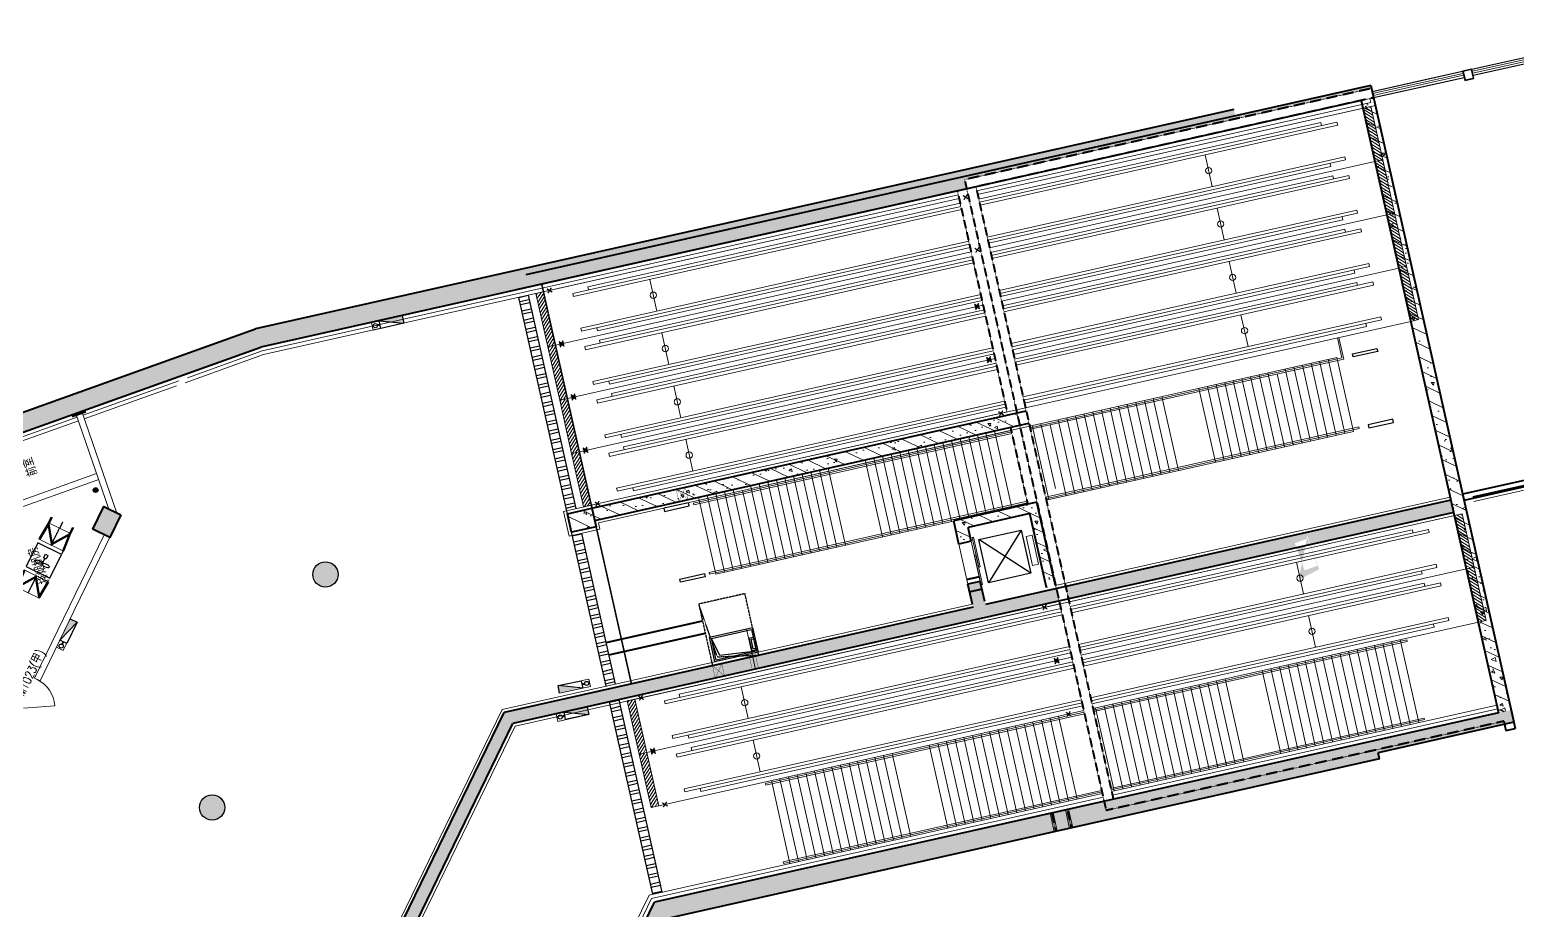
# Model space of a CAD drawing. Header units: millimetres. Extents: x 395197 to 699875, y 745 to 708816.
# Drawn here: x 479345 to 526425, y 439376 to 467256 of the extents above; entities that cross this region are included whole.
import ezdxf
from ezdxf.enums import TextEntityAlignment as Align

# ---------------------------------------------------------------- set-up
doc = ezdxf.new("R2010")
doc.units = ezdxf.units.MM
for name, pattern in [('_DASH', [0.6, 0.4, -0.2]), ('CENTER', [2, 1.25, -0.25, 0.25, -0.25]), ('CONTINOUS', [0]), ('DASH', [0.35, 0.25, -0.1]), ('DIVIDE', [31.75, 12.7, -6.35, 0, -6.35, 0, -6.35])]:
    doc.linetypes.add(name, pattern=pattern)
for name, color, linetype in [('0-GPS', 36, 'Continuous'), ('1STAIR', 2, 'Continuous'), ('EQUIP_地漏', 2, 'Continuous'), ('GPS18.10.12', 3, 'Continuous'), ('PIPE-消防', 1, 'Continuous'), ('R2 柱子调整', 2, 'Continuous'), ('TEXT_消防', 1, 'Continuous'), ('尺寸标注层', 4, 'Continuous'), ('挡烟', 5, 'DIVIDE'), ('粗实线层', 7, 'Continuous'), ('结构外墙', 4, 'Continuous')]:
    doc.layers.add(name, color=color, linetype=linetype)
for name, color, linetype, lineweight in [('COLUMN', 9, 'Continuous', 13), ('GPS2020.1.6', 2, 'Continuous', 9), ('HK-大系统-2D边线', 1, 'Continuous', 50), ('HK-大系统-圆风管中线', 5, 'CENTER', 25), ('HK-大系统-方风管中线', 5, 'CENTER', 25), ('HK-大系统-法兰', 7, 'Continuous', 18), ('HK-大系统设备', 5, 'Continuous', 30), ('Level 44', 7, 'Continuous', 0), ('SPACE', 7, 'Continuous', 9), ('STAIR', 2, 'Continuous', 9), ('WALL', 6, 'Continuous', 20), ('WINDOW', 252, 'Continuous', 9), ('地墙', 4, 'Continuous', 40), ('填充', 252, 'Continuous', 9), ('建筑底图', 8, 'Continuous', 13), ('梁板柱', 5, 'Continuous', 9), ('看线', 8, 'Continuous', 9), ('离壁墙', 185, 'Continuous', 9), ('门号', 2, 'Continuous', 20)]:
    doc.layers.add(name, color=color, linetype=linetype, lineweight=lineweight)
doc.styles.add('_HZTXT', font='txt1.shx', dxfattribs={"width": 0.7, "bigfont": 'HZTXT.shx'})
pattern_1 = [(154.58894, (490777.5, 322062.2), (-160.9161, -338.7197), []), (159.58894, (490777.5, 322062.2), (-272.033, 1045.1785), [112.5, -1237.5]), (104.5889, (490777.5, 322062.2), (-993.207, -574.362), [90, -990]), (210.0403, (490754.8, 322149.3), (-1265.2394, 470.8176), [95.61, -1051.713]), (155.7731, (490494.9, 321961.6), (-302.812, 1591.448), [168.75, -1856.25]), (206.2245, (490469.6, 322094.2), (-1846.653, 830.962), [143.415, -1577.57]), (100.7731, (490494.9, 321961.6), (-1846.654, 830.96), [135, -1485]), (130.58894, (490515.2, 322128.1), (268.787, 1046.018), [112.5, -1237.5]), (75.5889, (490515.2, 322128.1), (-1147.134, -20.832), [90, -990]), (181.0403, (490537.6, 322215.2), (-878.3464, 1025.1866), [95.61, -1051.713]), (147.08894, (490777.5, 322062.2), (-476.5553, -150.2297), [0, -978, 0, -1005, 0, -993.75]), (117.08894, (490777.5, 322062.2), (-689.6749, 173.414), [0, -573, 0, -955.5, 0, -378.75]), (77.08894, (490889.65, 321747.06), (-236.5875, 765.7319), [0, -375, 0, -1170, 0, -1552.5]), (67.08894, (490939.94, 321605.74), (-434.7536, 773.8057), [0, -487.5, 0, -777, 0, -1102.5])]
pattern_2 = [(154.58894, (490777.5, 322062.2), (-160.9161, -338.7197), []), (159.58894, (490777.5, 322062.2), (-272.033, 1045.1785), [112.5, -1237.5]), (104.5889, (490777.5, 322062.2), (-993.207, -574.362), [90, -990]), (210.0403, (490754.8, 322149.3), (-1265.2394, 470.8176), [95.61, -1051.713]), (155.7731, (490494.9, 321961.6), (-302.812, 1591.448), [168.75, -1856.25]), (206.2245, (490469.6, 322094.2), (-1846.653, 830.962), [143.415, -1577.57]), (100.7731, (490494.9, 321961.6), (-1846.654, 830.96), [135, -1485]), (130.58894, (490515.2, 322128.1), (268.787, 1046.018), [112.5, -1237.5]), (75.5889, (490515.2, 322128.1), (-1147.134, -20.832), [90, -990]), (181.0403, (490537.6, 322215.2), (-878.3464, 1025.1866), [95.61, -1051.713]), (147.08894, (490777.5, 322062.2), (-476.5553, -150.2297), [0, -978, 0, -1005, 0, -993.75]), (117.08894, (490777.5, 322062.2), (-689.6749, 173.414), [0, -573, 0, -955.5, 0, -378.75]), (77.08894, (490889.65, 321747.06), (-236.5875, 765.7319), [0, -375, 0, -1170, 0, -1552.5]), (67.08894, (490939.94, 321605.74), (-434.7536, 773.8057), [0, -487.5, 0, -777, 0, -1102.5])]

# ---------------------------------------------------------------- blocks, each defined once
blk = doc.blocks.new('A$C63B34347')
at = {"layer": '粗实线层'}
for points in [[(-150, -12), (150, -12), (150, 288), (-150, 288)], [(-138, 0), (138, 0), (138, 276), (-138, 276)]]:
    blk.add_lwpolyline(points, close=True, dxfattribs=at)
blk = doc.blocks.new('单栓')
blk.add_line((2940463, -1232526), (2940463, -1232286))
at = {"layer": 'PIPE-消防', "const_width": 60}
blk.add_lwpolyline([(2941298, -1232406), (2941213, -1232406)], dxfattribs=at)
at = {"layer": 'TEXT_消防'}
for p, q in [((2941213, -1232526), (2940463, -1232286)), ((2940463, -1232286), (2941213, -1232286)), ((2941213, -1232286), (2941213, -1232526))]:
    blk.add_line(p, q, dxfattribs=at)
at = {"layer": 'TEXT_消防', "linetype": 'Continuous'}
blk.add_circle((2941363, -1232406), 65, dxfattribs=at)
at = {"layer": 'TEXT_消防'}
blk.add_solid([(2940463, -1232526), (2940463, -1232286), (2941213, -1232526)], dxfattribs=at)
at = {"layer": '建筑底图'}
blk.add_lwpolyline([(2940463, -1232286), (2941463, -1232286), (2941463, -1232526), (2940463, -1232526)], close=True, dxfattribs=at)
blk = doc.blocks.new('A$C313A33C1')
at = {"layer": '0-GPS', "linetype": 'DASH', "extrusion": (2.15083e-15, 2.84398e-05, 1), "elevation": 0}
blk.add_lwpolyline([(2547, -2181), (2728, -692), (743, -450), (562, -1939), (2547, -2181)], close=True, dxfattribs=at)
at = {"layer": '0-GPS', "linetype": 'DASH', "elevation": 0}
blk.add_lwpolyline([(562, -1939), (946, -688), (2728, -692)], dxfattribs=at)
at = {"layer": 'GPS18.10.12', "color": 8, "linetype": 'ByBlock', "extrusion": (2.84398e-05, -2.15083e-15, 1), "elevation": -34}
blk.add_lwpolyline([(1455, -2048), (661, -1951), (830, -561), (1624, -658)], close=True, dxfattribs=at)
at = {"layer": 'GPS18.10.12', "ltscale": 0.5, "extrusion": (2.84398e-05, -2.15083e-15, 1), "elevation": -34}
blk.add_lwpolyline([(1411, -1995), (716, -1911), (873, -620), (1568, -705)], close=True, dxfattribs=at)
at = {"layer": 'GPS18.10.12', "ltscale": 0.5, "extrusion": (2.84398e-05, -2.15083e-15, 1), "elevation": -101}
blk.add_lwpolyline([(716, -1911), (974, -773), (1567, -711)], dxfattribs=at)
at = {"layer": 'GPS18.10.12', "linetype": 'ByBlock', "extrusion": (2.84398e-05, -2.15083e-15, 1), "elevation": -101}
for points in [[(750, -1916), (766, -1787), (1179, -1837), (1163, -1966)], [(800, -1922), (810, -1842), (1123, -1881), (1113, -1960)]]:
    blk.add_lwpolyline(points, dxfattribs=at)
blk = doc.blocks.new('Tydf.9F818F17-732A-4EE1-BBDE-735CF66BF23')
at = {"layer": 'HK-大系统-2D边线'}
for p, q in [((0, 700), (50, 700)), ((50, 700), (950, 625)), ((50, 0), (950, 625)), ((950, 625), (1000, 625)), ((0, -700), (50, -700)), ((50, 0), (950, -625)), ((50, -700), (950, -625)), ((950, -625), (1000, -625))]:
    blk.add_line(p, q, dxfattribs=at)
at = {"layer": 'HK-大系统-法兰'}
for p, q in [((0, -720), (0, 720)), ((1000, 645), (1000, -645))]:
    blk.add_line(p, q, dxfattribs=at)
blk = doc.blocks.new('Tydf.EA106006-EED9-4E07-BFA4-CF66EDEA599A')
at = {"layer": 'HK-大系统-2D边线'}
for p, q in [((-950, 625), (-1000, 625)), ((-50, 700), (-950, 625)), ((-50, 0), (-950, 625)), ((-50, 0), (-950, -625)), ((0, 700), (-50, 700)), ((-950, -625), (-1000, -625)), ((-50, -700), (-950, -625)), ((0, -700), (-50, -700))]:
    blk.add_line(p, q, dxfattribs=at)
at = {"layer": 'HK-大系统-法兰'}
for p, q in [((-1000, -645), (-1000, 645)), ((0, 720), (0, -720))]:
    blk.add_line(p, q, dxfattribs=at)
blk = doc.blocks.new('$TwtSys$00000141')
for p, q in [((-188, 8), (-104, 92)), ((-188, 8), (-104, 92)), ((-181, -35), (-59, 87)), ((-181, -35), (-59, 87)), ((-160, -66), (-28, 66)), ((-160, -66), (-28, 66)), ((-126, -87), (-6, 33)), ((-126, -87), (-6, 33)), ((-83, -92), (-2, -11)), ((-83, -92), (-2, -11))]:
    blk.add_line(p, q)
blk.add_circle((-94, 0), 94)
blk.add_circle((-94, 0), 94)
blk = doc.blocks.new('$DorLib2D$00000228')
at = {"color": 0}
blk.add_line((0.5, 0), (0, 0.866), dxfattribs=at)
blk.add_arc((0.5, 0), 1, 120, 180, dxfattribs=at)

msp = doc.modelspace()

# ---------------------------------------------------------------- hatches: boundary and pattern name
at = {"layer": '0-GPS'}
h = msp.add_hatch(dxfattribs=at)
h.set_pattern_fill('ANSI32', color=256, scale=800, angle=-63.8176, style=0)
h.set_pattern_definition([(192.6423276, (2307976.9, -6297216.72), (65.659244, -292.726602), []), (192.6423276, (2307857.43, -6297141.03), (65.659244, -292.726602), [])])
h.paths.add_polyline_path([(497988, 446044), (497695, 445979), (499063, 439881), (499355, 439947)])
h.paths.add_polyline_path([(496338, 452029), (496631, 452095), (495116, 458847), (494823, 458782)])
h.paths.add_polyline_path([(496806, 451314), (496513, 451248), (497586, 446467), (497878, 446532)])
at = {"layer": 'COLUMN', "linetype": 'ByBlock'}
msp.add_hatch(color=256, dxfattribs=at).paths.add_polyline_path([(482226, 451893), (481875, 451174), (481336, 451438), (481687, 452157)])
h = msp.add_hatch(color=256, dxfattribs=at)
edge = h.paths.add_edge_path()
edge.add_arc((488703, 450009), 400, 15.6114, 375.6114)
h = msp.add_hatch(color=256, dxfattribs=at)
edge = h.paths.add_edge_path()
edge.add_arc((485117, 442631), 400, 15.6114, 375.6114)
at = {"layer": 'STAIR'}
h = msp.add_hatch(dxfattribs=at)
h.set_pattern_fill('ANSI31', color=256, scale=25, angle=-167.3577, style=0)
h.set_pattern_definition([(327.6422883, (-5386308.98, -6027063.97), (-42.4817759, -67.04990186), [])])
h.paths.add_polyline_path([(521542, 464774), (521786, 464829), (522165, 463141), (521921, 463086)])
h = msp.add_hatch(dxfattribs=at)
h.set_pattern_fill('ANSI31', color=256, scale=25, angle=-167.3577, style=0)
h.set_pattern_definition([(327.6422883, (-5385930.35, -6028752.026), (-42.4817759, -67.04990186), [])])
h.paths.add_polyline_path([(521921, 463086), (522165, 463141), (522543, 461453), (522299, 461398)])
h = msp.add_hatch(dxfattribs=at)
h.set_pattern_fill('ANSI31', color=256, scale=25, angle=-167.3577, style=0)
h.set_pattern_definition([(327.6422883, (-5385551.71, -6030440.08), (-42.4817759, -67.04990186), [])])
h.paths.add_polyline_path([(522299, 461398), (522543, 461453), (522922, 459765), (522678, 459710)])
h = msp.add_hatch(dxfattribs=at)
h.set_pattern_fill('ANSI31', color=256, scale=25, angle=-167.3577, style=0)
h.set_pattern_definition([(327.6422883, (-5385173.08, -6032128.14), (-42.4817759, -67.04990186), [])])
h.paths.add_polyline_path([(522678, 459710), (522922, 459765), (523301, 458077), (523057, 458022)])
h = msp.add_hatch(dxfattribs=at)
h.set_pattern_fill('ANSI31', color=256, scale=25, angle=-167.3577, style=0)
h.set_pattern_definition([(237.6423276, (8610228.946, -2887613.67), (67.04993104, -42.4817299), [])])
h.paths.add_polyline_path([(495604, 458956), (495360, 458902), (495739, 457213), (495983, 457268)])
h = msp.add_hatch(dxfattribs=at)
h.set_pattern_fill('ANSI31', color=256, scale=25, angle=-167.3577, style=0)
h.set_pattern_definition([(237.6423276, (8610607.58, -2889301.725), (67.04993104, -42.4817299), [])])
h.paths.add_polyline_path([(495983, 457268), (495739, 457213), (496117, 455525), (496361, 455580)])
h = msp.add_hatch(dxfattribs=at)
h.set_pattern_fill('ANSI31', color=256, scale=25, angle=-167.3577, style=0)
h.set_pattern_definition([(237.6423276, (8610986.216, -2890989.78), (67.04993104, -42.4817299), [])])
h.paths.add_polyline_path([(496361, 455580), (496117, 455525), (496496, 453837), (496740, 453892)])
h = msp.add_hatch(dxfattribs=at)
h.set_pattern_fill('ANSI31', color=256, scale=25, angle=-167.3577, style=0)
h.set_pattern_definition([(237.6423276, (8611364.85, -2892677.84), (67.04993104, -42.4817299), [])])
h.paths.add_polyline_path([(496740, 453892), (496496, 453837), (496875, 452149), (497118, 452204)])
h = msp.add_hatch(dxfattribs=at)
h.set_pattern_fill('ANSI31', color=256, scale=25, angle=-167.3577, style=0)
h.set_pattern_definition([(327.6422883, (-5383415.734, -6039962.845), (-42.4817759, -67.04990186), [])])
h.paths.add_polyline_path([(524435, 451875), (524679, 451930), (525058, 450242), (524814, 450187)])
h = msp.add_hatch(dxfattribs=at)
h.set_pattern_fill('ANSI31', color=256, scale=25, angle=-167.3577, style=0)
h.set_pattern_definition([(327.6422883, (-5383037.1, -6041650.9), (-42.4817759, -67.04990186), [])])
h.paths.add_polyline_path([(524814, 450187), (525058, 450242), (525437, 448554), (525193, 448499)])
h = msp.add_hatch(dxfattribs=at)
h.set_pattern_fill('ANSI31', color=256, scale=25, angle=-167.3577, style=0)
h.set_pattern_definition([(237.6423276, (8613122.185, -2900512.55), (67.04993104, -42.4817299), [])])
h.paths.add_polyline_path([(498497, 446057), (498253, 446003), (498632, 444315), (498876, 444369)])
h = msp.add_hatch(dxfattribs=at)
h.set_pattern_fill('ANSI31', color=256, scale=25, angle=-167.3577, style=0)
h.set_pattern_definition([(237.6423276, (8613500.82, -2902200.6), (67.04993104, -42.4817299), [])])
h.paths.add_polyline_path([(498876, 444369), (498632, 444315), (499010, 442627), (499254, 442681)])
at = {"layer": '填充'}
h = msp.add_hatch(dxfattribs=at)
h.set_pattern_fill('钢筋混凝土', color=252, scale=150, angle=109.699, style=0)
h.set_pattern_definition(pattern_2)
h.paths.add_polyline_path([(486492, 457783), (475993, 454024), (476189, 453457), (486659, 457206), (508998, 462216), (508933, 462509), (521812, 465398), (521790, 465495), (517499, 464532), (517455, 464728)])
h.paths.add_polyline_path([(499743, 459307), (499427, 460189), (499017, 460042), (499333, 459160)], flags=25)
h = msp.add_hatch(dxfattribs=at)
h.set_pattern_fill('钢筋混凝土', color=252, scale=150, angle=109.699, style=0)
h.set_pattern_definition(pattern_1)
h.paths.add_polyline_path([(524348, 452265), (525836, 445630), (526227, 445717), (524738, 452352)])
h.paths.add_polyline_path([(524336, 452320), (524695, 452547), (521878, 465105), (521488, 465017)])
h = msp.add_hatch(dxfattribs=at)
h.set_pattern_fill('钢筋混凝土', color=252, scale=150, angle=109.699, style=0)
h.set_pattern_definition(pattern_1)
h.paths.add_polyline_path([(510677, 454733), (510589, 455123), (497140, 452107), (497228, 451716), (503952, 453225), (507314, 453979), (508996, 454356)])
h.paths.add_polyline_path([(496491, 451346), (497272, 451521), (497140, 452107), (497139, 452106), (496360, 451932)])
h = msp.add_hatch(dxfattribs=at)
h.set_pattern_fill('钢筋混凝土', color=252, scale=150, angle=109.699, style=0)
h.set_pattern_definition(pattern_2)
h.paths.add_polyline_path([(524414, 451972), (524326, 452362), (518228, 450994), (512130, 449626), (512217, 449236)])
edge = h.paths.add_edge_path()
edge.add_line((520104, 450286), (519795, 451146))
edge.add_line((519795, 451146), (519385, 451000))
edge.add_line((519385, 451000), (519694, 450139))
edge.add_line((519694, 450139), (520104, 450286))
edge.add_line((519781, 451229), (520158, 450176))
edge.add_line((520158, 450176), (519499, 449833))
h.paths.add_polyline_path([(485247, 427883), (485377, 427505), (486123, 427772), (494639, 445293), (511924, 449170), (511837, 449561), (509593, 449057), (509428, 449789), (509038, 449702), (509202, 448970), (494364, 445641), (485834, 428094), (484960, 427781)])
h.paths.add_polyline_path([(484812, 427303), (484682, 427681), (483549, 427276), (483680, 426898)])
h = msp.add_hatch(dxfattribs=at)
h.set_pattern_fill('钢筋混凝土', color=252, scale=150, angle=109.699, style=0)
h.set_pattern_definition(pattern_1)
h.paths.add_polyline_path([(508589, 451702), (508754, 450970), (509144, 451058), (509045, 451497), (510997, 451934), (511522, 449593), (511815, 449658), (511224, 452293)])
h = msp.add_hatch(dxfattribs=at)
h.set_pattern_fill('钢筋混凝土', color=252, scale=150, angle=109.699, style=0)
h.set_pattern_definition(pattern_2)
h.paths.add_polyline_path([(490278, 421453), (486083, 419951), (486279, 419384), (490711, 420971), (499531, 439115), (522066, 444170), (522023, 444365), (526022, 445262), (526000, 445360), (513412, 442537), (513347, 442829), (499117, 439637)])
h.paths.add_polyline_path([(513347, 442829), (513412, 442537), (526000, 445360), (526022, 445262), (526314, 445327), (526227, 445717)])

# ---------------------------------------------------------------- linework, layer by layer
at = {"color": 1, "elevation": 0}
for points in [[(521985, 457166), (522007, 457069), (521227, 456894), (521205, 456991), (521985, 457166)], [(522510, 454825), (522489, 454923), (521708, 454747), (521730, 454650), (522510, 454825)], [(499412, 452103), (499434, 452006), (500215, 452181), (500193, 452278), (499412, 452103)], [(499937, 449762), (499915, 449859), (500696, 450034), (500718, 449937), (499937, 449762)]]:
    msp.add_lwpolyline(points, close=True, dxfattribs=at)
at = {"layer": '0-GPS', "elevation": 0}
for points in [[(497586, 446467), (494823, 458782), (495116, 458847), (496631, 452095)], [(496806, 451314), (497878, 446532)], [(497988, 446044), (499355, 439947), (499063, 439881), (497695, 445979)]]:
    msp.add_lwpolyline(points, dxfattribs=at)
at = {"layer": '1STAIR', "color": 3, "linetype": 'ByBlock'}
for p, q in [((521834, 465300, 0), (523794, 465740, 0)), ((521834, 465300, 0), (523794, 465740, 0)), ((521878, 465105, 0), (523878, 465554, 0)), ((521878, 465105, 0), (523878, 465554, 0))]:
    msp.add_line(p, q, dxfattribs=at)
at = {"layer": 'GPS18.10.12', "linetype": 'DASH', "ltscale": 0.6, "const_width": 60, "elevation": 0}
for points in [[(509396, 449935), (509005, 449848)], [(509483, 449545), (509093, 449458)], [(500637, 448535), (497583, 447850)], [(500724, 448144), (497670, 447459)]]:
    msp.add_lwpolyline(points, dxfattribs=at)
at = {"layer": 'GPS2020.1.6', "linetype": 'ByBlock', "extrusion": (9.535e-06, -2.67938e-05, 1)}
for p, q in [((512127, 442555, 0), (512225, 442577, 0)), ((512257, 441970, 0), (512127, 442555, 0)), ((512225, 442577, 0), (512355, 441991, 0)), ((511639, 442447, 0), (511737, 442469, 0)), ((511769, 441861, 0), (511639, 442447, 0)), ((511737, 442469, 0), (511867, 441883, 0)), ((511867, 441883, 0), (511769, 441861, 0)), ((512355, 441991, 0), (512257, 441970, 0))]:
    msp.add_line(p, q, dxfattribs=at)
at = {"layer": 'HK-大系统-2D边线'}
for p, q in [((480040, 451823, 2), (479951, 451639, 2)), ((480715, 451495, 2), (480625, 451311, 2))]:
    msp.add_line(p, q, dxfattribs=at)
at = {"layer": 'HK-大系统-圆风管中线'}
for p, q in [((480026, 450936, 2), (480288, 451475, 2)), ((479554, 449964, 2), (479291, 449425, 2))]:
    msp.add_line(p, q, dxfattribs=at)
at = {"layer": 'HK-大系统-方风管中线'}
msp.add_line((480378, 451659, 2), (480288, 451475, 2), dxfattribs=at)
at = {"layer": 'HK-大系统设备'}
for p, q in [((480404, 450752, 2), (480351, 450644, 2)), ((479734, 450335, 2), (479820, 450512, 2))]:
    msp.add_line(p, q, dxfattribs=at)
at = {"layer": 'HK-大系统设备', "elevation": 2}
for points in [[(480351, 450644), (479596, 451011), (479229, 450256), (479984, 449888)], [(479781, 450531), (479839, 450650), (479917, 450612), (479859, 450493)]]:
    msp.add_lwpolyline(points, close=True, dxfattribs=at)
at = {"layer": 'HK-大系统设备'}
for centre in [(479623, 450401, 2), (479849, 450291, 2)]:
    msp.add_ellipse(centre, major_axis=(-113, 55, 0), ratio=0.403682, dxfattribs=at)
at = {"layer": 'Level 44', "color": 2, "linetype": 'Continuous', "lineweight": 13}
for p, q in [((527489, 453033, 0), (525017, 452479, 0)), ((527495, 453010, 0), (525023, 452455, 0))]:
    msp.add_line(p, q, dxfattribs=at)
at = {"layer": 'R2 柱子调整', "linetype": 'ByBlock'}
for centre in [(488703, 450009, 0), (485117, 442631, 0)]:
    msp.add_circle(centre, 400, dxfattribs=at)
at = {"layer": 'STAIR'}
for p, q in [((525004, 465940, 0), (530566, 467187, 0)), ((525018, 465881, 0), (530579, 467129, 0)), ((521847, 465232, 0), (524712, 465874, 0)), ((521860, 465173, 0), (524725, 465815, 0)), ((509345, 462038, 0), (521786, 464829, 0)), ((521542, 464774, 0), (521921, 463086, 0)), ((521542, 464774, 0), (521921, 463086, 0)), ((522165, 463141, 0), (521786, 464829, 0)), ((521786, 464829, 0), (522165, 463141, 0)), ((509378, 461892, 0), (520210, 464322, 0)), ((509400, 461795, 0), (520719, 464333, 0)), ((509422, 461697, 0), (520741, 464236, 0)), ((509422, 461697, 0), (520741, 464236, 0)), ((509647, 460692, 0), (520967, 463231, 0)), ((509647, 460692, 0), (520967, 463231, 0)), ((509669, 460594, 0), (520988, 463133, 0)), ((509691, 460497, 0), (520522, 462926, 0)), ((509724, 460350, 0), (521921, 463086, 0)), ((522165, 463141, 0), (521921, 463086, 0)), ((521921, 463086, 0), (522299, 461398, 0)), ((521921, 463086, 0), (522299, 461398, 0)), ((522165, 463141, 0), (522543, 461453, 0)), ((509757, 460204, 0), (520588, 462634, 0)), ((509779, 460106, 0), (521098, 462645, 0)), ((509800, 460009, 0), (521120, 462548, 0)), ((495360, 458902, 0), (508761, 461907, 0)), ((508816, 461663, 0), (496537, 458909, 0)), ((508838, 461566, 0), (496559, 458812, 0)), ((508794, 461761, 0), (497003, 459116, 0)), ((521345, 461543, 0), (510026, 459004, 0)), ((521367, 461445, 0), (510048, 458906, 0)), ((522299, 461398, 0), (510102, 458662, 0)), ((522543, 461453, 0), (522299, 461398, 0)), ((522299, 461398, 0), (522678, 459710, 0)), ((522543, 461453, 0), (522922, 459765, 0)), ((520901, 461238, 0), (510070, 458809, 0)), ((520967, 460945, 0), (510135, 458516, 0)), ((521477, 460957, 0), (510157, 458418, 0)), ((509063, 460561, 0), (496784, 457807, 0)), ((509085, 460463, 0), (496806, 457709, 0)), ((521498, 460860, 0), (510179, 458321, 0)), ((509140, 460219, 0), (495983, 457268, 0)), ((509194, 459975, 0), (496915, 457221, 0)), ((509107, 460366, 0), (497316, 457721, 0)), ((509172, 460073, 0), (497381, 457428, 0)), ((509216, 459878, 0), (496937, 457124, 0)), ((510405, 457316, 0), (521724, 459855, 0)), ((510426, 457218, 0), (521746, 459757, 0)), ((510448, 457121, 0), (521280, 459550, 0)), ((510481, 456974, 0), (522678, 459710, 0)), ((522922, 459765, 0), (522678, 459710, 0)), ((522678, 459710, 0), (523057, 458022, 0)), ((522922, 459765, 0), (523301, 458077, 0)), ((510514, 456828, 0), (521345, 459257, 0)), ((510536, 456730, 0), (521855, 459269, 0)), ((510558, 456633, 0), (521877, 459172, 0)), ((495739, 457213, 0), (495360, 458902, 0)), ((495360, 458902, 0), (495739, 457213, 0)), ((495604, 458956, 0), (495983, 457268, 0)), ((495604, 458956, 0), (495983, 457268, 0)), ((497163, 456119, 0), (509442, 458873, 0)), ((497185, 456021, 0), (509464, 458775, 0)), ((497694, 456033, 0), (509485, 458678, 0)), ((496361, 455580, 0), (509518, 458531, 0)), ((497294, 455533, 0), (509573, 458287, 0)), ((497316, 455436, 0), (509595, 458190, 0)), ((497760, 455740, 0), (509551, 458385, 0)), ((522103, 458167, 0), (510783, 455628, 0)), ((522124, 458069, 0), (510805, 455530, 0)), ((521658, 457862, 0), (510827, 455433, 0)), ((523057, 458022, 0), (510860, 455286, 0)), ((523057, 458022, 0), (523301, 458077, 0)), ((495739, 457213, 0), (495983, 457268, 0)), ((495739, 457213, 0), (496117, 455525, 0)), ((495983, 457268, 0), (496361, 455580, 0)), ((495983, 457268, 0), (496361, 455580, 0)), ((509820, 457185, 0), (497541, 454431, 0)), ((520732, 457501, 0), (520874, 456866, 0)), ((520781, 457511, 0), (520934, 456828, 0)), ((509897, 456843, 0), (496740, 453892, 0)), ((509842, 457087, 0), (497563, 454333, 0)), ((509864, 456990, 0), (498073, 454345, 0)), ((509930, 456697, 0), (498139, 454052, 0)), ((510992, 454701, 0), (520718, 456882, 0)), ((511003, 454652, 0), (520875, 456866, 0)), ((511014, 454604, 0), (520935, 456829, 0)), ((519897, 456698, 0), (520422, 454357, 0)), ((520170, 456759, 0), (520696, 454418, 0)), ((520444, 456821, 0), (520969, 454479, 0)), ((520717, 456882, 0), (521242, 454540, 0)), ((509952, 456599, 0), (497673, 453845, 0)), ((509974, 456502, 0), (497695, 453748, 0)), ((517711, 456208, 0), (518237, 453866, 0)), ((517985, 456269, 0), (518510, 453928, 0)), ((518258, 456330, 0), (518783, 453989, 0)), ((518531, 456392, 0), (519056, 454050, 0)), ((518826, 456356, 0), (519329, 454112, 0)), ((519078, 456514, 0), (519603, 454173, 0)), ((519351, 456575, 0), (519876, 454234, 0)), ((519624, 456637, 0), (520149, 454295, 0)), ((516345, 455901, 0), (516871, 453560, 0)), ((516619, 455963, 0), (517144, 453621, 0)), ((516892, 456024, 0), (517417, 453683, 0)), ((517165, 456085, 0), (517690, 453744, 0)), ((517438, 456147, 0), (517963, 453805, 0)), ((496117, 455525, 0), (496361, 455580, 0)), ((496117, 455525, 0), (496496, 453837, 0)), ((496361, 455580, 0), (496740, 453892, 0)), ((497920, 452743, 0), (510199, 455497, 0)), ((497942, 452645, 0), (510221, 455399, 0)), ((498452, 452657, 0), (510243, 455302, 0)), ((513535, 455271, 0), (514060, 452930, 0)), ((513808, 455332, 0), (514334, 452991, 0)), ((514082, 455394, 0), (514607, 453052, 0)), ((514355, 455455, 0), (514880, 453114, 0)), ((514628, 455516, 0), (515153, 453175, 0)), ((514901, 455578, 0), (515426, 453236, 0)), ((515174, 455639, 0), (515700, 453297, 0)), ((497118, 452204, 0), (510276, 455155, 0)), ((511896, 454904, 0), (512421, 452562, 0)), ((512169, 454965, 0), (512694, 452623, 0)), ((512442, 455026, 0), (512968, 452685, 0)), ((512716, 455087, 0), (513241, 452746, 0)), ((512989, 455149, 0), (513514, 452807, 0)), ((513262, 455210, 0), (513787, 452868, 0)), ((500355, 452264, 0), (510418, 454521, 0)), ((500366, 452215, 0), (510429, 454472, 0)), ((500539, 452356, 0), (510408, 454570, 0)), ((509064, 454371, 0), (509611, 451932, 0)), ((509337, 454433, 0), (509884, 451993, 0)), ((509610, 454494, 0), (510157, 452054, 0)), ((509883, 454555, 0), (510431, 452115, 0)), ((511076, 454720, 0), (511601, 452378, 0)), ((511349, 454781, 0), (511809, 452732, 0)), ((521415, 454682, 0), (511495, 452457, 0)), ((521426, 454633, 0), (511506, 452408, 0)), ((521242, 454540, 0), (511516, 452359, 0)), ((511645, 454745, 0), (512148, 452501, 0)), ((521415, 454682, 0), (521426, 454633, 0)), ((496496, 453837, 0), (496740, 453892, 0)), ((496740, 453892, 0), (497118, 452204, 0)), ((506878, 453881, 0), (507425, 451441, 0)), ((507151, 453942, 0), (507698, 451503, 0)), ((507424, 454004, 0), (507972, 451564, 0)), ((507698, 454065, 0), (508245, 451625, 0)), ((507971, 454126, 0), (508518, 451687, 0)), ((508244, 454187, 0), (508791, 451748, 0)), ((508517, 454249, 0), (509065, 451809, 0)), ((508791, 454310, 0), (509338, 451870, 0)), ((496496, 453837, 0), (496875, 452149, 0)), ((505785, 453636, 0), (506332, 451196, 0)), ((506058, 453697, 0), (506606, 451258, 0)), ((506332, 453758, 0), (506879, 451319, 0)), ((506605, 453820, 0), (507152, 451380, 0)), ((502702, 452944, 0), (503249, 450505, 0)), ((502975, 453006, 0), (503522, 450566, 0)), ((503248, 453067, 0), (503795, 450627, 0)), ((503521, 453128, 0), (504069, 450688, 0)), ((503795, 453189, 0), (504342, 450750, 0)), ((504068, 453251, 0), (504615, 450811, 0)), ((504341, 453312, 0), (504888, 450872, 0)), ((504614, 453373, 0), (505162, 450934, 0)), ((500516, 452454, 0), (501063, 450014, 0)), ((500789, 452515, 0), (501337, 450076, 0)), ((501063, 452577, 0), (501610, 450137, 0)), ((501336, 452638, 0), (501883, 450198, 0)), ((501609, 452699, 0), (502156, 450260, 0)), ((501904, 452663, 0), (502429, 450321, 0)), ((502155, 452822, 0), (502703, 450382, 0)), ((502429, 452883, 0), (502976, 450443, 0)), ((496875, 452149, 0), (497118, 452204, 0)), ((500355, 452264, 0), (500366, 452215, 0)), ((510909, 452325, 0), (500846, 450068, 0)), ((510920, 452276, 0), (500857, 450019, 0)), ((510932, 452228, 0), (501063, 450014, 0)), ((512238, 449140, 0), (524679, 451930, 0)), ((524435, 451875, 0), (524814, 450187, 0)), ((524435, 451875, 0), (524814, 450187, 0)), ((525058, 450242, 0), (524679, 451930, 0)), ((524679, 451930, 0), (525058, 450242, 0)), ((512271, 448993, 0), (523103, 451423, 0)), ((512293, 448896, 0), (523613, 451435, 0)), ((512315, 448798, 0), (523634, 451337, 0)), ((512540, 447793, 0), (523860, 450332, 0)), ((512562, 447695, 0), (523882, 450234, 0)), ((512617, 447452, 0), (524814, 450187, 0)), ((525058, 450242, 0), (524814, 450187, 0)), ((524814, 450187, 0), (525193, 448499, 0)), ((524814, 450187, 0), (525193, 448499, 0)), ((525058, 450242, 0), (525437, 448554, 0)), ((500846, 450068, 0), (500857, 450019, 0)), ((512584, 447598, 0), (523416, 450027, 0)), ((512650, 447305, 0), (523481, 449735, 0)), ((512672, 447208, 0), (523991, 449747, 0)), ((512694, 447110, 0), (524013, 449649, 0)), ((511946, 449074, 0), (498253, 446003, 0)), ((512001, 448830, 0), (499430, 446010, 0)), ((512023, 448732, 0), (499452, 445913, 0)), ((511979, 448928, 0), (499896, 446217, 0)), ((524238, 448644, 0), (512919, 446105, 0)), ((524260, 448546, 0), (512941, 446007, 0)), ((523794, 448339, 0), (512963, 445910, 0)), ((525193, 448499, 0), (512996, 445763, 0)), ((525437, 448554, 0), (525193, 448499, 0)), ((513007, 445715, 0), (522927, 447940, 0)), ((513018, 445666, 0), (522938, 447891, 0)), ((521902, 447761, 0), (522490, 445137, 0)), ((522175, 447822, 0), (522764, 445198, 0)), ((522448, 447884, 0), (523037, 445259, 0)), ((522721, 447945, 0), (523310, 445320, 0)), ((522927, 447940, 0), (522938, 447891, 0)), ((512325, 447386, 0), (498876, 444369, 0)), ((512248, 447727, 0), (499677, 444908, 0)), ((512270, 447630, 0), (499699, 444810, 0)), ((512292, 447532, 0), (500209, 444822, 0)), ((519716, 447271, 0), (520305, 444646, 0)), ((519989, 447332, 0), (520578, 444708, 0)), ((520262, 447393, 0), (520851, 444769, 0)), ((520536, 447455, 0), (521124, 444830, 0)), ((520809, 447516, 0), (521398, 444891, 0)), ((521082, 447577, 0), (521671, 444953, 0)), ((521355, 447639, 0), (521944, 445014, 0)), ((521628, 447700, 0), (522217, 445075, 0)), ((512379, 447142, 0), (499809, 444322, 0)), ((512401, 447044, 0), (499831, 444225, 0)), ((512357, 447240, 0), (500275, 444529, 0)), ((518350, 446964, 0), (518939, 444340, 0)), ((518623, 447026, 0), (519212, 444401, 0)), ((518896, 447087, 0), (519485, 444463, 0)), ((519170, 447148, 0), (519758, 444524, 0)), ((519443, 447210, 0), (520031, 444585, 0)), ((515540, 446334, 0), (516128, 443710, 0)), ((515813, 446395, 0), (516402, 443771, 0)), ((516086, 446457, 0), (516675, 443832, 0)), ((516359, 446518, 0), (516948, 443893, 0)), ((516633, 446579, 0), (517221, 443955, 0)), ((516906, 446640, 0), (517495, 444016, 0)), ((517179, 446702, 0), (517768, 444077, 0)), ((498632, 444315, 0), (498253, 446003, 0)), ((498253, 446003, 0), (498632, 444315, 0)), ((498497, 446057, 0), (498876, 444369, 0)), ((498497, 446057, 0), (498876, 444369, 0)), ((500056, 443220, 0), (512627, 446039, 0)), ((500078, 443122, 0), (512649, 445942, 0)), ((513627, 445905, 0), (514216, 443281, 0)), ((513901, 445966, 0), (514489, 443342, 0)), ((514174, 446028, 0), (514762, 443403, 0)), ((514447, 446089, 0), (515036, 443464, 0)), ((514720, 446150, 0), (515309, 443526, 0)), ((514993, 446212, 0), (515582, 443587, 0)), ((515267, 446273, 0), (515855, 443648, 0)), ((499254, 442681, 0), (512703, 445698, 0)), ((500588, 443134, 0), (512670, 445844, 0)), ((502632, 443388, 0), (512714, 445649, 0)), ((502643, 443339, 0), (512725, 445600, 0)), ((511364, 445397, 0), (511952, 442773, 0)), ((511637, 445459, 0), (512225, 442834, 0)), ((511910, 445520, 0), (512499, 442895, 0)), ((513081, 445783, 0), (513670, 443158, 0)), ((513354, 445844, 0), (513943, 443219, 0)), ((523483, 445461, 0), (513563, 443236, 0)), ((523494, 445412, 0), (513574, 443187, 0)), ((523483, 445461, 0), (523494, 445412, 0)), ((509178, 444907, 0), (509767, 442283, 0)), ((509451, 444968, 0), (510040, 442344, 0)), ((509724, 445030, 0), (510313, 442405, 0)), ((509997, 445091, 0), (510586, 442466, 0)), ((510271, 445152, 0), (510859, 442528, 0)), ((510544, 445214, 0), (511133, 442589, 0)), ((510817, 445275, 0), (511406, 442650, 0)), ((511090, 445336, 0), (511679, 442712, 0)), ((507812, 444601, 0), (508400, 441976, 0)), ((508085, 444662, 0), (508674, 442037, 0)), ((508358, 444723, 0), (508947, 442099, 0)), ((508631, 444785, 0), (509220, 442160, 0)), ((508905, 444846, 0), (509493, 442221, 0)), ((498632, 444315, 0), (498876, 444369, 0)), ((498632, 444315, 0), (499010, 442627, 0)), ((498876, 444369, 0), (499254, 442681, 0)), ((498876, 444369, 0), (499254, 442681, 0)), ((505002, 443970, 0), (505590, 441346, 0)), ((505275, 444032, 0), (505864, 441407, 0)), ((505548, 444093, 0), (506137, 441468, 0)), ((505821, 444154, 0), (506410, 441530, 0)), ((506094, 444215, 0), (506683, 441591, 0)), ((506368, 444277, 0), (506956, 441652, 0)), ((506641, 444338, 0), (507230, 441714, 0)), ((503089, 443541, 0), (503678, 440917, 0)), ((503362, 443603, 0), (503951, 440978, 0)), ((503636, 443664, 0), (504224, 441039, 0)), ((503909, 443725, 0), (504497, 441101, 0)), ((504182, 443787, 0), (504771, 441162, 0)), ((504455, 443848, 0), (505044, 441223, 0)), ((504728, 443909, 0), (505317, 441285, 0)), ((502632, 443388, 0), (502643, 443339, 0)), ((502816, 443480, 0), (503405, 440856, 0)), ((513270, 443170, 0), (503188, 440909, 0)), ((513281, 443122, 0), (503199, 440860, 0)), ((499010, 442627, 0), (499254, 442681, 0)), ((503188, 440909, 0), (503199, 440860, 0))]:
    msp.add_line(p, q, dxfattribs=at)
at = {"layer": 'STAIR', "elevation": 0}
for points in [[(520209, 464323), (520231, 464225)], [(520719, 464334), (520741, 464237)], [(520719, 464334), (520741, 464237)], [(516545, 463295), (516770, 462290)], [(516545, 463295), (516770, 462290)], [(520501, 463024), (520522, 462926)], [(520967, 463231), (520988, 463133)], [(520967, 463231), (520988, 463133)], [(520588, 462634), (520610, 462536)], [(521098, 462645), (521120, 462548)], [(516924, 461607), (517149, 460602)], [(521345, 461543), (521367, 461445)], [(520879, 461336), (520901, 461238)], [(520967, 460945), (520989, 460848)], [(521477, 460957), (521498, 460860)], [(517302, 459919), (517528, 458914)], [(521258, 459648), (521280, 459550)], [(521724, 459855), (521746, 459757)], [(497003, 459116), (497025, 459019)], [(498969, 459352), (499194, 458347)], [(521345, 459257), (521367, 459160)], [(521855, 459269), (521877, 459172)], [(496537, 458909), (496559, 458812)], [(517681, 458230), (517906, 457225)], [(522103, 458167), (522124, 458069)], [(496784, 457807), (496806, 457709)], [(497294, 457819), (497316, 457721)], [(499347, 457664), (499573, 456659)], [(521636, 457961), (521658, 457863)], [(496915, 457221), (496937, 457124)], [(497381, 457428), (497403, 457331)], [(497163, 456119), (497185, 456021)], [(497673, 456130), (497694, 456033)], [(497760, 455740), (497782, 455643)], [(499726, 455976), (499952, 454971)], [(497294, 455533), (497316, 455436)], [(497541, 454431), (497563, 454333)], [(498051, 454442), (498073, 454345)], [(498139, 454052), (498161, 453955)], [(500105, 454288), (500330, 453283)], [(497673, 453845), (497695, 453748)], [(497920, 452743), (497942, 452645)], [(498430, 452754), (498452, 452657)], [(509145, 451058), (509429, 449789)], [(509381, 450236), (509170, 451174), (509219, 451185), (509430, 450248), (509381, 450236)], [(511081, 450296), (510877, 451207), (511067, 451250), (511271, 450339), (511081, 450296)], [(523103, 451423), (523125, 451325)], [(523613, 451435), (523634, 451337)], [(509039, 449702), (508755, 450970)], [(509453, 449682), (509242, 450619), (509291, 450630), (509502, 449693), (509453, 449682)], [(519438, 450396), (519664, 449391)], [(523394, 450125), (523416, 450027)], [(523860, 450332), (523882, 450234)], [(523481, 449735), (523503, 449637)], [(523991, 449747), (524013, 449649)], [(519817, 448708), (520042, 447703)], [(523772, 448437), (523794, 448339)], [(524238, 448644), (524260, 448546)], [(501862, 446453), (502087, 445448)], [(499430, 446010), (499452, 445913)], [(499896, 446217), (499918, 446120)], [(499677, 444908), (499699, 444810)], [(500187, 444920), (500209, 444822)], [(500275, 444529), (500297, 444432)], [(502241, 444765), (502466, 443760)], [(499809, 444322), (499831, 444225)], [(500056, 443220), (500078, 443122)], [(500566, 443232), (500588, 443134)]]:
    msp.add_lwpolyline(points, dxfattribs=at)
at = {"layer": 'STAIR', "lineweight": 30, "ltscale": 5, "elevation": 0}
for points in [[(509692, 449746), (509385, 451112), (510726, 451413), (511032, 450046), (509692, 449746)], [(511032, 450046), (509385, 451112)], [(510726, 451413), (509692, 449746)]]:
    msp.add_lwpolyline(points, dxfattribs=at)
at = {"layer": 'STAIR'}
for centre in [(516658, 462792, 0), (517036, 461104, 0), (517415, 459416, 0), (499082, 458850, 0), (517794, 457728, 0), (499460, 457162, 0), (499839, 455474, 0), (500217, 453786, 0), (519551, 449893, 0), (519929, 448205, 0), (501975, 445951, 0), (502353, 444263, 0)]:
    msp.add_circle(centre, 100, dxfattribs=at)
at = {"layer": 'WALL', "linetype": 'ByBlock'}
for p, q in [((481851, 452077, 0), (480804, 455105, 0)), ((482105, 451952, 0), (480993, 455170, 0)), ((482167, 451773, 0), (480745, 448848, 0)), ((481696, 451262, 0), (479490, 446723, 0)), ((480745, 448848, 0), (479670, 446636, 0)), ((479490, 446723, 0), (479670, 446636, 0))]:
    msp.add_line(p, q, dxfattribs=at)
at = {"layer": 'WALL'}
for p, q in [((476912, 451372, 0), (481527, 453012, 0)), ((478164, 452029, 0), (481462, 453201, 0))]:
    msp.add_line(p, q, dxfattribs=at)
at = {"layer": '地墙', "ltscale": 0.01}
for p, q in [((521790, 465495, 0), (495047, 459496, 0)), ((521790, 465495, 0), (526314, 445327, 0)), ((517455, 464728, 0), (486492, 457783, 0)), ((521488, 465017, 0), (486659, 457206, 0)), ((521488, 465017, 0), (494744, 459019, 0)), ((521488, 465017, 0), (525836, 445630, 0)), ((524414, 451972, 0), (494639, 445293, 0)), ((524414, 451972, 0), (494639, 445293, 0)), ((524326, 452362, 0), (509593, 449057, 0)), ((509144, 451058, 0), (508754, 450970, 0)), ((509428, 449789, 0), (509038, 449702, 0)), ((509202, 448970, 0), (494364, 445641, 0)), ((509202, 448970, 0), (494364, 445641, 0)), ((485834, 428094, 0), (494364, 445641, 0)), ((525836, 445630, 0), (499117, 439637, 0)), ((486123, 427772, 0), (494639, 445293, 0)), ((526314, 445327, 0), (522023, 444365, 0)), ((522066, 444170, 0), (499531, 439115, 0)), ((490278, 421453, 0), (499117, 439637, 0))]:
    msp.add_line(p, q, dxfattribs=at)
at = {"layer": '地墙', "color": 8, "linetype": '_DASH'}
for p, q in [((521812, 465398, 0), (508933, 462509, 0)), ((521878, 465105, 0), (509292, 462282, 0)), ((526000, 445360, 0), (513412, 442537, 0))]:
    msp.add_line(p, q, dxfattribs=at)
at = {"layer": '地墙', "color": 8, "ltscale": 3}
for p, q in [((508706, 462152, 0), (506949, 461757, 0)), ((526227, 445718, 0), (526358, 445132, 0)), ((526000, 445359, 0), (526066, 445066, 0)), ((526066, 445066, 0), (526358, 445132, 0))]:
    msp.add_line(p, q, dxfattribs=at)
at = {"layer": '地墙', "ltscale": 5}
for p, q in [((474485, 453484, 0), (486492, 457783, 0)), ((473552, 452513, 0), (486659, 457206, 0))]:
    msp.add_line(p, q, dxfattribs=at)
at = {"layer": '地墙'}
for p, q in [((497139, 452106, 0), (510882, 455189, 0)), ((497227, 451716, 0), (510969, 454799, 0)), ((511224, 452293, 0), (508589, 451702, 0)), ((511815, 449658, 0), (511224, 452293, 0)), ((508754, 450970, 0), (508589, 451702, 0)), ((510997, 451934, 0), (509045, 451497, 0)), ((509144, 451058, 0), (509045, 451497, 0)), ((511522, 449594, 0), (510997, 451936, 0)), ((511522, 449593, 0), (510997, 451934, 0)), ((509180, 449067, 0), (509038, 449702, 0)), ((509571, 449155, 0), (509428, 449789, 0))]:
    msp.add_line(p, q, dxfattribs=at)
at = {"layer": '地墙', "color": 6, "linetype": 'CONTINOUS', "ltscale": 5}
for p, q in [((528207, 453335, 0), (524695, 452547, 0)), ((528251, 453140, 0), (524738, 452352, 0))]:
    msp.add_line(p, q, dxfattribs=at)
at = {"layer": '地墙', "color": 8, "linetype": '_DASH', "elevation": 0}
for points in [[(508933, 462509), (513412, 442537)], [(508705, 462150), (510275, 455155)], [(509291, 462282), (513640, 442894)], [(510384, 454667), (510931, 452227)], [(512176, 442566), (512307, 441981)], [(511688, 442457), (511819, 441871)]]:
    msp.add_lwpolyline(points, dxfattribs=at)
at = {"layer": '地墙', "linetype": '_DASH', "elevation": 0}
msp.add_lwpolyline([(509291, 462282), (513640, 442894)], dxfattribs=at)
at = {"layer": '地墙', "ltscale": 0.01, "elevation": 0}
for points in [[(482226, 451893), (481875, 451174), (481336, 451438), (481687, 452157)], [(497272, 451521), (496491, 451346), (496360, 451932), (497140, 452107)]]:
    msp.add_lwpolyline(points, close=True, dxfattribs=at)
msp.add_lwpolyline([(522067, 444169), (522023, 444365)], dxfattribs=at)
at = {"layer": '填充', "linetype": 'ByBlock', "extrusion": (9.535e-06, -2.67938e-05, 1), "elevation": -7}
msp.add_lwpolyline([(502310, 447014), (502026, 448282)], dxfattribs=at)
at = {"layer": '建筑底图', "color": 7, "const_width": 10, "elevation": 0}
for points in [[(499804, 452704), (500097, 452770), (500184, 452380), (499892, 452314)], [(500954, 447120), (501247, 447185), (501334, 446795), (501042, 446729)]]:
    msp.add_lwpolyline(points, close=True, dxfattribs=at)
for points in [[(499804, 452704), (500184, 452380)], [(499892, 452314), (500097, 452770)], [(500954, 447120), (501334, 446795)], [(501042, 446729), (501247, 447185)]]:
    msp.add_lwpolyline(points, dxfattribs=at)
at = {"layer": '建筑底图', "color": 7, "extrusion": (1.67381e-09, -3.11864e-09, 1), "const_width": 10}
for points, elevation in [([(502103, 447480), (502298, 447524), (502408, 447036), (502213, 446992)], 0), ([(512127, 442555), (512225, 442577), (512355, 441991), (512257, 441969)], -34), ([(511639, 442447), (511737, 442469), (511867, 441883), (511769, 441861)], -67)]:
    msp.add_lwpolyline(points, close=True, dxfattribs=dict(at, elevation=elevation))
at = {"layer": '挡烟', "linetype": 'DASH', "const_width": 50, "elevation": 0}
msp.add_lwpolyline([(498388, 446544), (495549, 459200)], dxfattribs=at)
at = {"layer": '梁板柱', "const_width": 40, "elevation": 0}
for points in [[(508878, 462007), (509047, 461899)], [(509016, 462037), (508909, 461869)], [(509253, 460336), (509421, 460229)], [(509391, 460367), (509283, 460198)], [(495715, 459054), (495884, 458947)], [(495853, 459085), (495746, 458916)], [(509239, 458568), (509408, 458461)], [(509377, 458599), (509270, 458430)], [(509387, 458555), (509280, 458386)], [(509249, 458524), (509418, 458417)], [(496089, 457384), (496258, 457277)], [(496099, 457340), (496268, 457233)], [(496227, 457415), (496120, 457246)], [(496237, 457371), (496130, 457202)], [(509617, 456884), (509786, 456777)], [(509627, 456840), (509796, 456733)], [(509755, 456915), (509648, 456746)], [(509765, 456871), (509658, 456702)], [(496604, 455734), (496497, 455565)], [(496466, 455703), (496635, 455596)], [(496476, 455659), (496645, 455552)], [(496614, 455690), (496507, 455521)], [(510002, 455166), (510171, 455059)], [(510140, 455197), (510033, 455028)], [(496844, 454019), (497013, 453912)], [(496854, 453975), (497022, 453868)], [(496982, 454050), (496875, 453881)], [(496991, 454006), (496884, 453837)], [(497229, 452301), (497398, 452194)], [(497367, 452332), (497260, 452163)], [(511381, 449020), (511550, 448913)], [(511519, 449051), (511412, 448882)], [(511754, 447355), (511923, 447248)], [(511764, 447311), (511933, 447204)], [(511892, 447386), (511785, 447217)], [(511902, 447342), (511795, 447173)], [(498608, 446155), (498777, 446048)], [(498746, 446186), (498639, 446017)], [(512138, 445644), (512307, 445537)], [(512276, 445675), (512169, 445506)], [(498981, 444490), (499150, 444383)], [(498991, 444446), (499160, 444339)], [(499119, 444521), (499012, 444352)], [(499129, 444477), (499022, 444308)], [(499365, 442779), (499534, 442671)], [(499503, 442809), (499396, 442641)]]:
    msp.add_lwpolyline(points, dxfattribs=at)
at = {"layer": '看线', "color": 8, "ltscale": 5, "extrusion": (9.58645e-06, -2.67754e-05, 1)}
for points, elevation in [([(524987, 452614), (527752, 453234)], 40), ([(527818, 452941), (525053, 452321)], -7)]:
    msp.add_lwpolyline(points, dxfattribs=dict(at, elevation=elevation))
at = {"layer": '离壁墙'}
for p, q in [((521790, 464952, 0), (509320, 462155, 0)), ((521933, 464862, 0), (509345, 462039, 0)), ((521790, 464952, 0), (521761, 465081, 0)), ((521933, 464862, 0), (521878, 465107, 0)), ((508735, 462025, 0), (486705, 457084, 0)), ((508761, 461908, 0), (486738, 456968, 0)), ((484260, 456081, 0), (486738, 456968, 0)), ((484335, 456236, 0), (486705, 457084, 0)), ((481033, 455053, 0), (484067, 456140, 0)), ((481072, 454940, 0), (483992, 455985, 0)), ((497117, 452204, 0), (510860, 455287, 0)), ((477549, 453806, 0), (480845, 454986, 0)), ((477589, 453693, 0), (480884, 454873, 0)), ((497347, 451641, 0), (510991, 454701, 0)), ((524304, 452460, 0), (511815, 449658, 0)), ((496240, 452007, 0), (497216, 452226, 0)), ((496415, 451226, 0), (496240, 452007, 0)), ((524436, 451874, 0), (494708, 445206, 0)), ((524436, 451874, 0), (494708, 445206, 0)), ((497391, 451445, 0), (496415, 451226, 0)), ((509180, 449067, 0), (494295, 445729, 0)), ((509180, 449067, 0), (494295, 445729, 0)), ((525782, 445874, 0), (513585, 443138, 0)), ((526172, 445962, 0), (526227, 445719, 0)), ((485762, 428174, 0), (494295, 445729, 0)), ((525808, 445757, 0), (513611, 443021, 0)), ((486195, 427692, 0), (494708, 445206, 0)), ((513292, 443073, 0), (498945, 439855, 0)), ((513318, 442956, 0), (499028, 439751, 0)), ((490098, 421654, 0), (498945, 439855, 0)), ((490185, 421558, 0), (499028, 439751, 0))]:
    msp.add_line(p, q, dxfattribs=at)
at = {"layer": '离壁墙', "elevation": 0}
msp.add_lwpolyline([(497347, 451641), (497391, 451445)], dxfattribs=at)
at = {"layer": '粗实线层'}
for p, q in [((524989, 466008, 0), (530551, 467256, 0)), ((525033, 465813, 0), (530595, 467060, 0)), ((521832, 465300, 0), (524696, 465942, 0)), ((521876, 465105, 0), (524740, 465747, 0))]:
    msp.add_line(p, q, dxfattribs=at)
at = {"layer": '结构外墙'}
msp.add_line((511522, 449594, 0), (510997, 451934, 0), dxfattribs=at)
at = {"layer": '结构外墙', "color": 0, "const_width": 60, "elevation": 3}
msp.add_lwpolyline([(480683, 455004), (481124, 455161)], dxfattribs=at)

# ---------------------------------------------------------------- block references
at = {"linetype": 'ByBlock', "extrusion": (9.535e-06, -2.67938e-05, 1), "rotation": 109.588935079361}
msp.add_blockref('A$C313A33C1', (500780, 446269, -7), dxfattribs=at)
at = {"layer": 'EQUIP_地漏', "extrusion": (9.16808e-07, -4.33357e-07, 1), "xscale": 0.8000000000000002, "yscale": 0.8000000000000002, "zscale": 0.8000000000000002, "rotation": 18.91731205140732}
msp.add_blockref('$TwtSys$00000141', (481501, 452703, 0), dxfattribs=at)
at = {"layer": 'HK-大系统-2D边线', "xscale": 0.5999999999999994, "yscale": 0.5999999999999994, "zscale": 0.5999999999999994, "rotation": 244.0778774571205}
for name, p in [('Tydf.EA106006-EED9-4E07-BFA4-CF66EDEA599A', (480026, 450936, 2)), ('Tydf.9F818F17-732A-4EE1-BBDE-735CF66BF23', (479554, 449964, 2))]:
    msp.add_blockref(name, p, dxfattribs=at)
at = {"layer": 'TEXT_消防', "extrusion": (9.16846e-07, -4.33571e-07, 1)}
for p, rotation in [((3630061, -100883, 0), 192.6423276333324), ((3635914, -113272, 0), 192.642327633693)]:
    msp.add_blockref('单栓', p, dxfattribs=dict(at, rotation=rotation))
at = {"layer": 'TEXT_消防', "extrusion": (9.16411e-07, -4.34749e-07, 1), "rotation": 244.076331241394}
msp.add_blockref('单栓', (2874624, 2554360, 0), dxfattribs=at)
at = {"layer": 'TEXT_消防', "extrusion": (9.1677e-07, -4.33143e-07, 1), "rotation": 12.02103713416999}
msp.add_blockref('单栓', (-2636567, 1039339, 0), dxfattribs=at)
at = {"layer": 'WINDOW', "linetype": 'ByBlock', "xscale": 999.9999999999995, "yscale": 999.9999999999995, "zscale": 999.9999999999995, "rotation": 244.0763311608596}
msp.add_blockref('$DorLib2D$00000228', (479361, 446230, 0), dxfattribs=at)
at = {"layer": '尺寸标注层', "extrusion": (-1.05766e-06, 4.71534e-06, 1), "rotation": 12.6422882764264}
msp.add_blockref('A$C63B34347', (524906, 465695, 1), dxfattribs=at)

# ---------------------------------------------------------------- texts
at = {"layer": 'SPACE', "style": '_HZTXT', "width": 0.8}
for s, p in [('前室', (479333, 453410, 3)), ('排烟机房', (479607, 450293, 2))]:
    msp.add_text(s, height=280, rotation=109.699, dxfattribs=at).set_placement(p, align=Align.MIDDLE)
at = {"layer": '门号', "color": 2, "style": '_HZTXT', "width": 0.8}
msp.add_text('GFM1023(甲)', height=280, rotation=63.9764, dxfattribs=at).set_placement((478988, 445795, 0))

doc.saveas('drawing.dxf')
